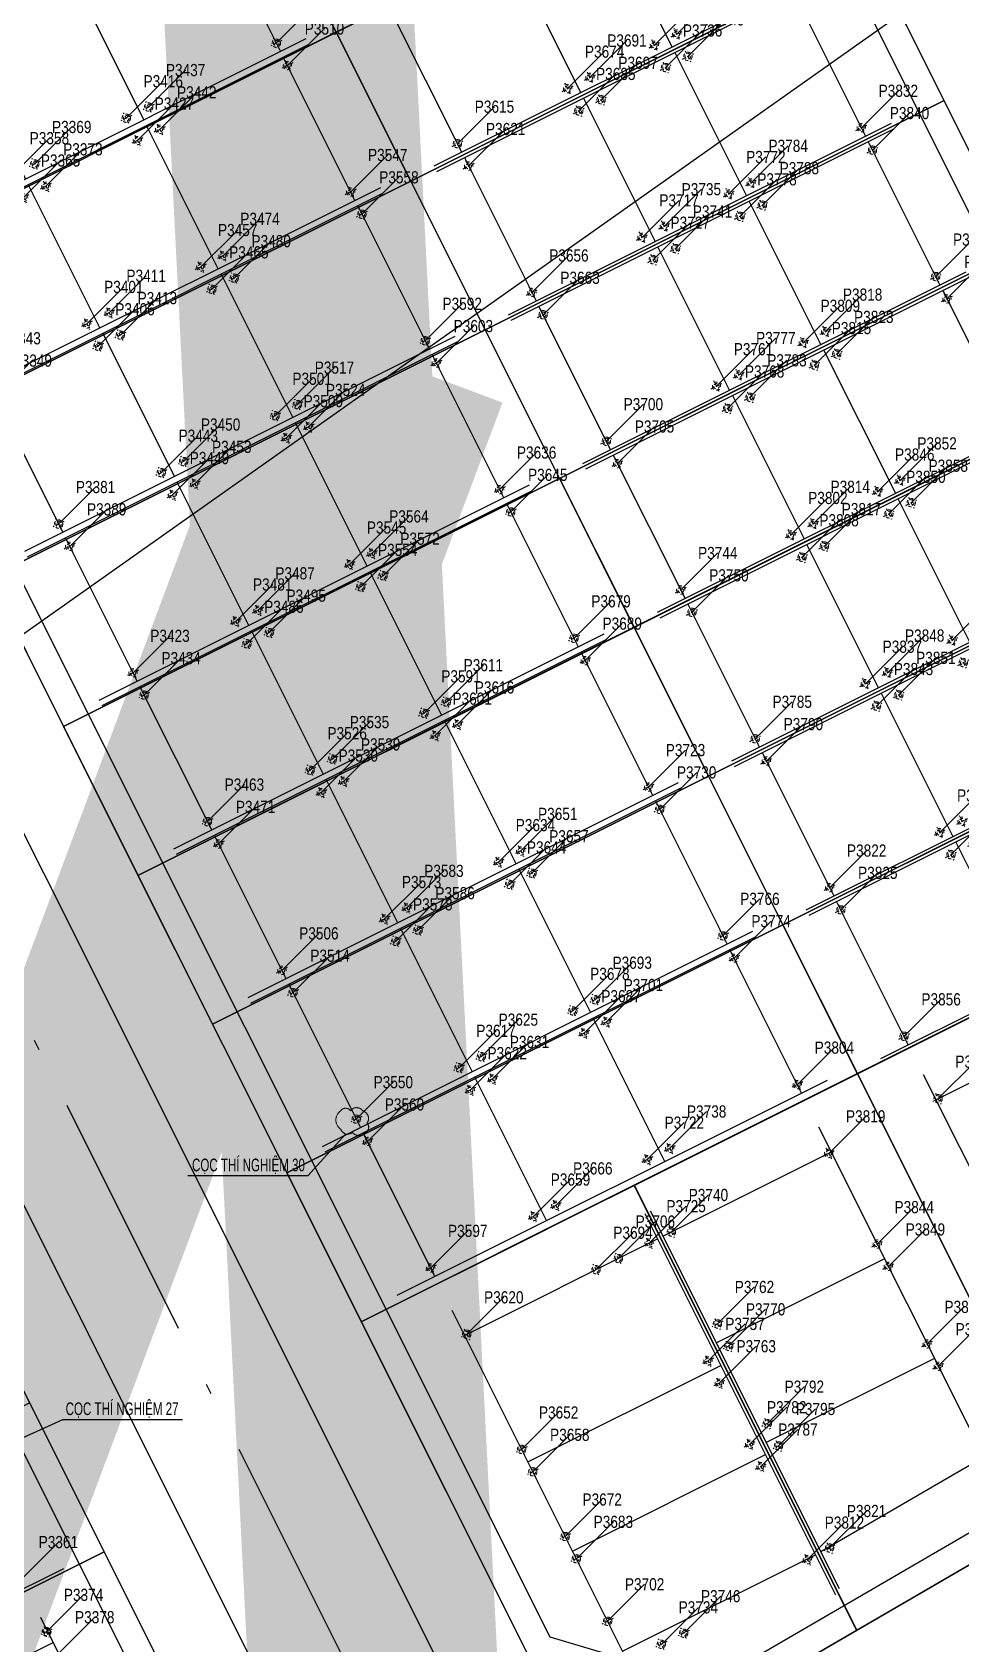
# Model space of a CAD drawing. Header units: millimetres. Extents: x 0 to 571985, y 0 to 2066666.
# Drawn here: x 568703.6 to 568737.1, y 2065154.6 to 2065212.7 of the extents above; entities that cross this region are included whole.
import ezdxf
from ezdxf.enums import TextEntityAlignment as Align
from ezdxf.xclip import XClip

# ---------------------------------------------------------------- set-up
doc = ezdxf.new("R2010")
doc.units = ezdxf.units.MM
for name, pattern in [('ACAD_ISO10W100', [18.5, 12, -3, 0.5, -3]), ('CENTER', [3, 1.5, -0.5, 0.5, -0.5]), ('CENTER2', [1.125, 0.75, -0.125, 0.125, -0.125]), ('HIDDEN', [0.75, 0.5, -0.25]), ('Xref Grid (A1)$0$CENTER2', [1.125, 0.75, -0.125, 0.125, -0.125])]:
    doc.linetypes.add(name, pattern=pattern)
for name, color, linetype in [('01.AXIS', 160, 'CENTER2'), ('13.BEAM', 8, 'Continuous'), ('BoThamCo', 94, 'Continuous'), ('CDC.01.AXIS', 160, 'CENTER2'), ('ChiaLo', 128, 'CENTER'), ('datOBt', 42, 'Continuous'), ('datOlienke', 42, 'Continuous'), ('datTruog', 134, 'Continuous'), ('KCS_DIM', 1, 'Continuous'), ('LogDg', 7, 'Continuous'), ('LoLK', 6, 'Continuous'), ('RANHGIOI', 2, 'HIDDEN'), ('TimDg', 222, 'Continuous'), ('ViaHeS', 32, 'Continuous'), ('Xref Grid (A1)$0$01.AXIS', 160, 'Xref Grid (A1)$0$CENTER2')]:
    doc.layers.add(name, color=color, linetype=linetype)
for name, color, linetype, lineweight in [('A-NET THAY', 125, 'Continuous', 18), ('A-TEXT', 7, 'Continuous', 18), ('A-TUONG', 255, 'Continuous', 35), ('boDnv', 54, 'Continuous', 25), ('E- RANH GIOI', 1, 'CENTER', 13), ('kata_text', 254, 'Continuous', 30)]:
    doc.layers.add(name, color=color, linetype=linetype, lineweight=lineweight)
doc.layers.add('KCS_Plotter', color=11, linetype='Continuous', plot=False)
doc.styles.add('AA - Arial - Regular', font='arial.ttf', dxfattribs={"height": 250})
doc.styles.add('Arial', font='arial.ttf')
doc.styles.add('kata_dim', font='vnrms.shx', dxfattribs={"width": 0.66, "oblique": 7})
doc.styles.add('kata_text', font='arial.ttf', dxfattribs={"width": 0.8})
doc.styles.add('rms', font='romans.shx', dxfattribs={"width": 0.7, "bigfont": 'vns.shx'})
doc.linetypes.add('ADL', pattern='A,0.125,-0.15,["++",rms,S=0.5,R=0,X=0,Y=-0.2245],-1.35,1.125', length=2.75)
doc.dimstyles.new('DIM_1-75_CNC', dxfattribs={"dimscale": 0.75, "dimtxt": 220, "dimasz": 80, "dimexe": 60, "dimexo": 0, "dimgap": 50, "dimtad": 1, "dimdec": 0, "dimzin": 0, "dimdsep": 46, "dimtxsty": 'Arial', "dimblk1": 'ARCHTICK', "dimblk2": 'ARCHTICK', "dimsah": 1, "dimcen": 150, "dimdle": 60, "dimclrd": 256, "dimclre": 256, "dimclrt": 9, "dimadec": 0, "dimazin": 0, "dimtfac": 1, "dimtdec": 0, "dimtix": 1, "dimtmove": 2, "dimatfit": 3, "dimldrblk": 'ARCHTICK', "dimfxl": 1, "dimtvp": 0.833333, "dimtolj": 1, "dimtzin": 0, "dimlwd": -1, "dimarcsym": 0})
doc.dimstyles.new('kata_dim_iso', dxfattribs={"dimtxt": 2.5, "dimasz": 1.5, "dimexe": 1.5, "dimexo": 2.5, "dimtad": 1, "dimdec": 0, "dimzin": 0, "dimdsep": 46, "dimtxsty": 'kata_dim', "dimblk": 'kata_block_ArchTick', "dimcen": 0.09, "dimdle": 1.2, "dimclrd": 8, "dimclre": 8, "dimclrt": 3, "dimadec": 0, "dimazin": 0, "dimtfac": 1, "dimtdec": 0, "dimtix": 1, "dimtofl": 0, "dimtmove": 0, "dimatfit": 3, "dimfxl": 3.75, "dimfxlon": 1, "dimtolj": 1, "dimtzin": 0, "dimarcsym": 0})

# ---------------------------------------------------------------- blocks, each defined once
blk = doc.blocks.new('NEN')
at = {"layer": 'boDnv', "color": 10, "linetype": 'ADL', "ltscale": 0.25}
for points in [[(348.484, 150.338), (305.78, 227.798), (296.989, 230.432), (285.105, 224.175), (143.113, 162.282), (141.059, 156.62), (188.792, 61.183), (194.578, 59.399), (346.759, 144.316)], [(359.506, 130.346), (389.04, 76.775), (387.315, 70.754), (232.191, -15.805), (226.405, -14.021), (199.009, 40.755), (200.902, 46.897), (353.525, 132.059)], [(183.1, -44.001), (207.084, -30.046), (208.943, -23.819), (166.891, 60.261), (160.821, 62.463), (135.405, 51.385), (133.351, 45.723), (177.371, -42.291)], [(236.622, -34.449), (249.689, -60.576), (255.475, -62.36), (412.421, 25.215), (414.146, 31.236), (400.061, 56.783), (394.08, 58.497), (238.515, -28.308)], [(138.064, -70.202), (163.347, -55.493), (165.206, -49.265), (120.533, 40.055), (114.463, 42.257), (87.67, 30.578), (85.617, 24.916), (132.335, -68.493)]]:
    blk.add_lwpolyline(points, close=True, dxfattribs=at)
at = {"layer": 'BoThamCo'}
blk.add_lwpolyline([(349.559, 150.459), (306.458, 228.639), (296.885, 231.508), (284.672, 225.077), (142.319, 163.027), (139.972, 156.557), (188.089, 60.353), (194.691, 58.318), (347.607, 143.644)], close=True, dxfattribs=at)
blk.add_lwpolyline([(460.283, -73.758, 1), (458.578, -70.701), (309.358, -153.965, 0.773158), (310.211, -157.243, 0.127931), (311.064, -157.021)], format="xyb", close=True, dxfattribs=at)
at = {"layer": 'ChiaLo', "ltscale": 5}
for points in [[(196.229, -37.519), (148.388, 58.135)], [(407.979, 44.494), (242.267, -47.972)], [(149.1, 12), (183.533, 29.222)], [(151.784, 6.634), (186.217, 23.856)], [(154.468, 1.268), (188.901, 18.489)], [(157.151, -4.099), (191.585, 13.123)], [(159.835, -9.465), (194.269, 7.757)], [(162.519, -14.831), (196.953, 2.391)], [(165.203, -20.197), (199.637, -2.976)], [(167.887, -25.564), (202.321, -8.342)], [(170.571, -30.93), (205.004, -13.708)], [(188.434, -42.054), (180.409, -26.009)], [(125.527, -57.117), (161.302, -39.225)]]:
    blk.add_lwpolyline(points, dxfattribs=at)
at = {"layer": 'datOBt'}
for points in [[(235.548, -34.538), (248.986, -61.406), (255.589, -63.441), (413.268, 24.543), (415.221, 31.358), (400.736, 57.63), (393.956, 59.573), (237.678, -27.63)], [(231.237, -77.312), (233.322, -70.326), (219.866, -43.423), (213.308, -41.466), (98.535, -108.24), (96.449, -115.227), (109.905, -142.129), (116.463, -144.087)]]:
    blk.add_lwpolyline(points, close=True, dxfattribs=at)
at = {"layer": 'datOlienke'}
for points in [[(183.229, -45.083), (207.929, -30.712), (210.015, -23.726), (167.607, 61.065), (160.787, 63.539), (134.612, 52.13), (132.265, 45.66), (176.67, -43.125)], [(138.192, -71.285), (164.192, -56.158), (166.277, -49.172), (121.249, 40.859), (114.429, 43.333), (86.877, 31.323), (84.53, 24.853), (131.634, -69.327)]]:
    blk.add_lwpolyline(points, close=True, dxfattribs=at)
at = {"layer": 'datTruog', "linetype": 'ByBlock'}
blk.add_lwpolyline([(360.181, 131.193), (390.115, 76.896), (388.163, 70.081), (232.305, -16.886), (225.702, -14.851), (197.935, 40.666), (200.065, 47.574), (353.401, 133.135)], close=True, dxfattribs=at)
at = {"layer": 'LogDg'}
for points in [[(34.296, -348.766, -0.124666), (14.114, -339.771, 0.262937), (-5.331, -336.771, -0.009345), (-40.959, -349.473), (-145.868, -384.68, 0.405257), (-155.456, -403.235), (-146.557, -432.72), (-158.046, -436.187), (-166.572, -407.936, 0.423227), (-185.704, -398.049), (-272.077, -427.035, 0.40652), (-277.181, -436.964), (-262.947, -483.397), (-271.552, -486.035), (-285.593, -440.232, 0.421949), (-295.787, -434.992), (-422.26, -477.436, 0.346831), (-427.684, -485.726), (-426.662, -497.249, 0.109851), (-417.21, -527.045), (-422.398, -530.058, -0.109851), (-432.639, -497.779), (-433.194, -491.512, 0.484967), (-443.708, -484.634), (-484.199, -498.222, 0.36701), (-492.228, -511.51), (-484.402, -560.012), (-490.326, -560.967), (-497.433, -516.92, 0.457512), (-512.889, -507.388), (-525.337, -511.314, 0.375227), (-533.554, -524.795, 0.049445), (-523.248, -562.118), (-518.404, -576.577), (-525.515, -578.96), (-530.307, -564.659, -0.044276), (-540.221, -530.036, 0.448349), (-555.614, -520.863), (-568.853, -525.038), (-576.072, -502.149), (-552.391, -494.681, 0.333336), (-544.003, -482.976), (-545.865, -397.305, 0.120559), (-569.998, -307.198), (-621.979, -219.712, 0.334943), (-635.359, -214.239), (-686.931, -227.855), (-689.803, -216.977), (-647.957, -205.93, 0.498191), (-640.704, -188.198), (-654.378, -165.183, -0.144979), (-668.853, -108.061), (-659.845, 118.23, 0.428088), (-671.924, 130.707), (-689.222, 130.58), (-689.305, 141.83), (-670.344, 141.969, 0.400474), (-658.442, 153.492), (-657.828, 168.904), (-656.06, 189.374), (-648.588, 188.728), (-650.341, 168.432), (-650.889, 154.678, 0.425345), (-638.921, 142.201), (-621.613, 142.328, 0.402651), (-609.707, 153.94), (-609.387, 163.859, -0.019867), (-608.227, 179.942), (-606.8, 192.652), (-600.838, 191.983), (-602.264, 179.273, 0.019867), (-603.39, 163.665), (-603.676, 154.802, 0.425871), (-591.594, 142.415), (-548.362, 142.733), (-548.28, 131.483), (-592.887, 131.155, 0.401789), (-604.791, 119.578), (-607.754, 35.571, -0.005984), (-607.983, 30.718, 0.462462), (-599.177, 22.287), (-555.377, 26.801), (-554.762, 20.832), (-603.242, 15.836, 0.355613), (-610.381, 8.689), (-613.794, -24.838, 0.475348), (-605.015, -33.606), (-508.268, -23.636, 0.016072), (-476.806, -19.368, 0.37392), (-470.138, -11.259), (-470.705, 9.348), (-464.707, 9.513), (-464.235, -7.648, 0.461916), (-454.747, -15.288), (-421.581, -8.993, 0.020567), (-382.015, 0.216), (-299.764, 22.963, 0.415004), (-292.798, 35.293), (-296.969, 50.218), (-285.412, 53.448), (-281.218, 38.439, 0.413423), (-268.921, 31.492), (-169.968, 58.858, 0.427702), (-164.496, 69.052), (-169.623, 84.754), (-163.92, 86.616), (-158.479, 69.956, 0.400853), (-148.742, 64.729), (-123.897, 71.6, 0.437327), (-113.795, 91.173), (-114.462, 93.013), (-128.551, 136.154), (-105.736, 143.605), (-91.769, 100.833), (-90.91, 98.466, 0.429754), (-70.957, 89.772, 0.001079), (-63.934, 92.766, 0.001474), (-62.342, 93.454), (-47.534, 99.909, 0.386536), (-43.126, 109.726), (-48.301, 125.574), (-42.598, 127.436), (-38.076, 113.59, 0.442444), (-27.275, 108.739), (111.617, 169.28, 0.414214), (115.754, 179.811), (109.361, 194.478), (114.861, 196.875), (121.255, 182.208, 0.414214), (131.785, 178.071), (252.97, 230.894), (276.872, 241.312), (291.579, 249.057, 0.419837), (295.267, 261.365), (290.95, 269.196), (301.459, 274.99), (306.058, 266.648, 0.408717), (318.136, 263.031), (326.546, 267.464), (332.148, 256.836), (324.233, 252.656, 0.419466), (320.555, 240.352), (397.092, 101.523, 0.433643), (408.413, 98.649), (440.787, 119.386), (444.023, 114.334), (410.428, 92.813, 0.395048), (407.737, 82.215), (451.056, 3.639, -0.005576), (472.219, -35.781, 0.422017), (490.066, -41.118), (502.995, -33.918), (514.672, -54.886), (500.295, -62.892, 0.404193), (495.052, -80.181), (502.502, -94.711), (491.824, -100.186), (485.095, -87.061, 0.424556), (467.192, -81.64), (316.164, -165.913), (307.211, -171.115, 0.396001), (304.075, -181.611), (326.147, -225.742), (318.098, -229.768), (296.726, -187.038, 0.432664), (285.552, -183.699), (178.072, -246.148, 0.389772), (174.86, -256.488), (194.1, -297.126), (188.677, -299.693), (170.231, -260.733, 0.439085), (158.982, -257.239), (145.496, -265.075, -0.013452), (97.701, -291.151, 0.262926), (86.853, -307.563, -0.162068), (76.015, -333.842, 0.270323), (72.318, -353.653), (79.981, -375.074), (57.383, -383.157), (49.72, -361.737, 0.270325), (34.296, -348.766)], [(462.182, -42.484, 0.004173), (446.541, -13.107, 0.41755), (435.613, -9.94), (272.325, -101.054, 0.401037), (269.068, -111.618), (286.084, -145.639, 0.427514), (297.137, -149.047), (456.991, -59.849, 0.406017), (462.182, -42.484)], [(191.761, -50.531), (96.917, -106.112, 0.395833), (93.785, -116.606), (107.231, -143.491, 0.432836), (118.409, -146.827), (234.309, -78.995, 0.395833), (237.441, -68.502), (223.995, -41.617, 0.432836), (212.817, -38.281), (191.761, -50.531)]]:
    blk.add_lwpolyline(points, format="xyb", dxfattribs=at)
for points in [[(309.754, 235.089, 0.408612), (297.679, 238.707), (282.072, 230.488), (138.648, 167.972, 0.429738), (134.69, 157.06), (183.991, 58.487, 0.427514), (195.044, 55.079), (351.711, 142.498, 0.412716), (354.819, 153.347)], [(392.266, 68.936, 0.412716), (395.374, 79.784), (365.44, 134.08, 0.415712), (354.536, 137.204), (197.099, 49.355, 0.401037), (193.842, 38.79), (221.604, -16.718, 0.427514), (232.657, -20.125)], [(-1.168, 12.049), (-9.545, 35.211, -0.395588), (-5.218, 45.265), (140.335, 108.71, -0.398858), (150.687, 104.955), (161.697, 82.941, -0.429738), (157.739, 72.029), (9.552, 7.436, -0.433088)], [(133.661, 54.988), (161.2, 66.992, -0.398858), (171.552, 63.237), (214.134, -21.902, -0.395833), (211.002, -32.395), (185.019, -47.512, -0.432836), (173.841, -44.175), (129.703, 44.076, -0.429738)], [(231.455, -36.414), (244.888, -63.273, 0.427514), (255.942, -66.68), (417.372, 23.397, 0.412716), (420.48, 34.246), (405.996, 60.518, 0.415712), (395.092, 63.642), (234.712, -25.849, 0.401037)], [(81.968, 23.269), (128.805, -70.377, 0.432836), (139.983, -73.714), (165.966, -58.597, 0.395833), (169.098, -48.104), (123.817, 42.43, 0.398858), (113.466, 46.185), (85.926, 34.181, 0.429738)], [(460.405, -73.976, 1), (458.456, -70.483), (309.236, -153.747, 0.773158), (310.211, -157.493, 0.127931), (311.185, -157.24)]]:
    blk.add_lwpolyline(points, format="xyb", close=True, dxfattribs=at)
at = {"layer": 'LoLK'}
for points in [[(186.217, 23.856), (183.533, 29.222), (166.987, 20.946), (169.671, 15.58)], [(164.303, 26.313), (146.416, 17.366), (149.1, 12), (166.987, 20.946)], [(188.901, 18.489), (186.217, 23.856), (169.671, 15.58), (172.355, 10.214)], [(169.671, 15.58), (166.987, 20.946), (149.1, 12), (151.784, 6.634)], [(191.585, 13.123), (188.901, 18.489), (172.355, 10.214), (175.039, 4.848)], [(169.671, 15.58), (151.784, 6.634), (154.468, 1.268), (172.355, 10.214)], [(194.269, 7.757), (191.585, 13.123), (175.039, 4.848), (177.723, -0.519)], [(172.355, 10.214), (154.468, 1.268), (157.151, -4.099), (175.039, 4.848)], [(196.953, 2.391), (194.269, 7.757), (177.723, -0.519), (180.407, -5.885)], [(175.039, 4.848), (157.151, -4.099), (159.835, -9.465), (177.723, -0.519)], [(199.637, -2.976), (196.953, 2.391), (180.407, -5.885), (183.091, -11.251)], [(180.407, -5.885), (177.723, -0.519), (159.835, -9.465), (162.519, -14.831)], [(202.321, -8.342), (199.637, -2.976), (183.091, -11.251), (185.775, -16.617)], [(180.407, -5.885), (162.519, -14.831), (165.203, -20.197), (183.091, -11.251)], [(205.004, -13.708), (202.321, -8.342), (185.775, -16.617), (188.459, -21.984)], [(183.091, -11.251), (165.203, -20.197), (167.887, -25.564), (185.775, -16.617)], [(185.775, -16.617), (167.887, -25.564), (170.571, -30.93), (188.459, -21.984)], [(196.508, -17.958), (188.459, -21.984), (196.229, -37.519), (204.023, -32.984)], [(188.459, -21.984), (180.409, -26.009), (188.434, -42.054), (196.229, -37.519)], [(180.409, -26.009), (170.571, -30.93), (176.67, -43.125), (183.229, -45.083), (188.434, -42.054)], [(151.464, -44.145), (161.302, -39.225), (158.619, -33.858), (140.731, -42.805), (143.415, -48.171)], [(161.302, -39.225), (151.464, -44.145), (158.987, -59.186), (164.192, -56.158), (166.277, -49.172)]]:
    blk.add_lwpolyline(points, close=True, dxfattribs=at)
at = {"layer": 'RANHGIOI', "color": 1, "ltscale": 9, "const_width": 1}
blk.add_lwpolyline([(460, -51.299, 0.006594), (435.293, -5.051), (303.078, 234.769), (284.672, 225.077), (-55.993, 76.586), (-56.839, 76.223, -0.005137), (-90.743, 62.093), (-377.217, -17.133, -0.020567), (-418.225, -26.678), (-463.443, -35.259, -0.021218), (-506.422, -41.541), (-623.638, -53.62), (-626.464, -70.884, 0.128574), (-620.42, -135.36), (-615.505, -148.86, 0.039408), (-607.143, -167.188), (-594.172, -190.555), (-547.57, -259.493, -0.11987), (-522.704, -326.397), (-507.917, -451.947), (-504.475, -473.277), (-499.271, -471.636), (-50.48, -321.024, 0.050684), (130.425, -239.135), (301.319, -139.843)], format="xyb", close=True, dxfattribs=at)
at = {"layer": 'TimDg', "linetype": 'ACAD_ISO10W100', "ltscale": 0.75}
for points in [[(-618.456, -41.023), (-507.652, -29.604, 0.021218), (-465.681, -23.47), (-420.462, -14.888, 0.020567), (-380.415, -5.567), (-94.607, 73.475, 0.005041), (-61.569, 87.252, 0.001474), (-59.945, 87.954), (279.472, 235.9), (307.904, 250.872)], [(-358.633, -282.039), (-15.318, -166.825, 0.050829), (-9.777, -164.314), (222.735, -29.039)]]:
    blk.add_lwpolyline(points, format="xyb", dxfattribs=at)
for points in [[(335.549, -254.599), (124.099, 168.176)], [(185.145, 46.12), (365.349, 146.673)], [(170.944, 74.512), (-58.789, -25.625)], [(222.758, -29.084), (405.905, 73.111)], [(176.4, -55.997), (121.833, 53.105)]]:
    blk.add_lwpolyline(points, dxfattribs=at)
at = {"layer": 'ViaHeS', "elevation": 0}
blk.add_lwpolyline([(-483.362, -504.27), (-441.21, -490.124), (-436.029, -493.514), (-435.627, -498.044, 0.109851), (-424.993, -531.564), (-414.615, -525.539, -0.109851), (-423.674, -496.984), (-424.342, -489.445), (-420.001, -483.006), (-295.249, -441.14), (-289.043, -444.33), (-275.854, -487.354), (-258.645, -482.078), (-271.972, -438.601), (-268.698, -432.23), (-181.634, -403.012), (-172.975, -407.486), (-163.79, -437.92), (-140.813, -430.986), (-150.211, -399.847), (-145.597, -390.918), (-39.026, -355.153, 0.008545), (-6.235, -343.522, -0.249193), (12.375, -345.964, 0.09975), (30.772, -354.181, -0.256949), (45.215, -366.957), (51.733, -385.178), (85.63, -373.053), (79.112, -354.831, -0.256949), (82.174, -335.793, 0.136918), (92.607, -310.438, -0.249193), (103.308, -295.017, 0.012659), (148.511, -270.262), (162.157, -262.333), (168.62, -264.341), (185.966, -300.977), (196.811, -295.842), (179.033, -258.291), (181.216, -251.26), (287.384, -189.574), (293.944, -191.534), (314.073, -231.781), (330.172, -223.729), (309.538, -182.474), (311.625, -175.49), (319.134, -171.127), (408.277, -121.386), (412.274, -122.589), (434.351, -165.321), (442.347, -161.19), (420.137, -118.201), (421.38, -114.074), (470.335, -86.758), (479.641, -89.576), (486.485, -102.924), (507.841, -91.973), (500.499, -77.654), (503.421, -68.019), (517.591, -60.128), (500.076, -28.676), (486.971, -35.974), (477.625, -33.17, 0.0056), (456.311, 6.536), (412.324, 86.322), (414.12, 93.398), (444.832, 113.071), (439.977, 120.649), (409.766, 101.296), (403.142, 102.978), (327.714, 239.794), (330.524, 249.193), (334.945, 251.528), (323.749, 272.772), (318.926, 270.23), (309.354, 273.096), (306.713, 277.887), (285.696, 266.299), (288.11, 261.921), (285.295, 252.529), (274.271, 246.724), (129.387, 183.571), (122.806, 186.157), (117.612, 198.074), (106.611, 193.279), (111.806, 181.362), (109.22, 174.781), (26.33, 138.65), (-29.869, 114.154), (-36.004, 116.909), (-39.746, 128.368), (-51.153, 124.642), (-47.055, 112.092), (-50.086, 105.341), (-75.921, 94.08), (-84.511, 97.937), (-100.033, 145.467), (-134.254, 134.292), (-118.657, 86.529), (-123.231, 78.009), (-150.258, 70.535), (-156.629, 73.955), (-161.068, 87.547), (-172.475, 83.822), (-168.207, 70.753), (-171.474, 64.667), (-269.546, 37.545), (-275.711, 41.028), (-279.634, 55.063), (-302.748, 48.603), (-298.843, 34.63), (-302.316, 28.482), (-383.614, 5.999, -0.020567), (-422.7, -3.099), (-456.246, -9.465), (-461.296, -5.399), (-461.708, 9.595), (-473.703, 9.265), (-473.239, -7.637), (-478.028, -13.489, -0.015955), (-508.883, -17.667), (-606.147, -27.691), (-610.614, -23.229), (-607.49, 7.461), (-602.01, 12.947), (-554.455, 17.848), (-555.685, 29.785), (-600.448, 25.172), (-605.043, 29.645, 0.007073), (-604.756, 35.466), (-601.912, 116.095), (-594.665, 123.142), (-548.221, 123.483), (-548.421, 150.733), (-593.42, 150.402), (-600.493, 157.35, -0.027886), (-599.283, 178.939), (-597.857, 191.648), (-609.782, 192.987), (-611.208, 180.277, 0.019867), (-612.385, 163.955), (-612.597, 157.389), (-619.823, 150.342), (-639.316, 150.198), (-646.998, 158.133), (-646.598, 168.196), (-644.852, 188.405), (-659.796, 189.697), (-661.572, 169.14), (-662.014, 158.023), (-670.332, 149.97), (-689.364, 149.83), (-689.163, 122.58), (-671.417, 122.71), (-663.736, 114.776), (-672.6, -107.912, 0.144979), (-657.602, -167.099), (-644.687, -188.836), (-648.335, -197.756), (-691.845, -209.242), (-684.889, -235.59), (-633.86, -222.118), (-622.039, -226.953), (-573.255, -309.058, -0.120474), (-549.614, -397.387), (-547.842, -478.902), (-555.298, -489.306), (-577.876, -496.427), (-567.048, -530.76), (-552.743, -526.248), (-543.713, -531.719, 0.042979), (-533.836, -565.928), (-529.071, -580.151), (-514.848, -575.386), (-519.719, -560.846, -0.045576), (-529.315, -527.166), (-523.005, -516.87), (-508.247, -512.215), (-500.456, -517.02), (-493.287, -561.445), (-481.44, -559.534), (-488.883, -513.408), (-483.362, -504.27)], format="xyb", dxfattribs=at)
at = {"layer": 'ViaHeS'}
for points in [[(284.672, 225.077), (142.319, 163.027), (139.972, 156.557), (188.089, 60.353), (194.691, 58.318), (347.607, 143.644), (349.559, 150.459), (306.458, 228.639), (296.885, 231.508)], [(360.181, 131.193), (390.115, 76.896), (388.163, 70.081), (232.305, -16.886), (225.702, -14.851), (197.935, 40.666), (200.065, 47.574), (353.401, 133.135)], [(183.229, -45.083), (207.929, -30.712), (210.015, -23.726), (167.607, 61.065), (160.787, 63.539), (134.612, 52.13), (132.265, 45.66), (176.67, -43.125)], [(235.548, -34.538), (248.986, -61.406), (255.589, -63.441), (413.268, 24.543), (415.221, 31.358), (400.736, 57.63), (393.956, 59.573), (237.678, -27.63)], [(138.192, -71.285), (164.192, -56.158), (166.277, -49.172), (121.249, 40.859), (114.429, 43.333), (86.877, 31.323), (84.53, 24.853), (131.634, -69.327)], [(231.237, -77.312), (233.322, -70.326), (219.866, -43.423), (213.308, -41.466), (98.535, -108.24), (96.449, -115.227), (109.905, -142.129), (116.463, -144.087)]]:
    blk.add_lwpolyline(points, close=True, dxfattribs=at)
blk = doc.blocks.new('A$C758D662A')
at = {"linetype": 'HIDDEN', "ltscale": 500}
for radius in [300, 200]:
    blk.add_circle((0, 0), radius, dxfattribs=at)
at = {"layer": 'CDC.01.AXIS', "ltscale": 200}
for p, q in [((437, 0), (-437, 0)), ((0, 437), (0, -437))]:
    blk.add_line(p, q, dxfattribs=at)
blk = doc.blocks.new('T2 CUM A7')
at = {"layer": '01.AXIS', "ltscale": 500}
for p, q in [((33.89, 0.914, 0), (33.89, -13.543, 0)), ((26.11, -0.11, 0), (33.89, -0.11, 0))]:
    blk.add_line(p, q, dxfattribs=at)
at = {"xscale": 0.0005, "yscale": 0.0005, "zscale": 0.0005}
blk.add_blockref('A$C758D662A', (33.85, 0.34), dxfattribs=at)
blk = doc.blocks.new('a1 sao - 2')
at = {"layer": 'Xref Grid (A1)$0$01.AXIS', "ltscale": 500}
blk.add_line((5.89, -1.086), (5.89, -18.434), dxfattribs=at)
blk = doc.blocks.new('NEN NO1')
at = {"layer": 'datOlienke'}
blk.add_lwpolyline([(4.684, 4.99), (2.881, 33.51), (-2.435, 38.5), (-97.24, 38.5), (-102.503, 33.507), (-104.007, 4.993), (-99.271, 0), (0, 0)], close=True, dxfattribs=at)
at = {"layer": 'LoLK'}
for points in [[(-49.635, 38.5), (-55.635, 38.5), (-55.635, 20), (-49.635, 20)], [(-43.635, 38.5), (-49.635, 38.5), (-49.635, 20), (-43.635, 20)], [(-37.635, 38.5), (-43.635, 38.5), (-43.635, 20), (-37.635, 20)], [(-31.635, 38.5), (-37.635, 38.5), (-37.635, 20), (-31.635, 20)], [(-25.635, 38.5), (-31.635, 38.5), (-31.635, 20), (-25.635, 20)], [(-19.635, 38.5), (-25.635, 38.5), (-25.635, 20), (-19.635, 20)], [(-13.635, 38.5), (-19.635, 38.5), (-19.635, 20), (-13.635, 20)], [(-13.635, 29), (-13.635, 20), (3.735, 20), (3.166, 29)], [(-67.635, 20), (-67.635, 0), (-61.635, 0), (-61.635, 20)], [(-55.635, 20), (-61.635, 20), (-61.635, 0), (-55.635, 0)], [(-55.635, 20), (-55.635, 0), (-49.635, 0), (-49.635, 20)], [(-49.635, 20), (-49.635, 0), (-43.635, 0), (-43.635, 20)], [(-43.635, 20), (-43.635, 0), (-37.635, 0), (-37.635, 20)], [(-31.635, 20), (-37.635, 20), (-37.635, 0), (-31.635, 0)], [(-31.635, 20), (-31.635, 0), (-25.635, 0), (-25.635, 20)], [(-25.635, 20), (-25.635, 0), (-19.635, 0), (-19.635, 20)], [(-19.635, 20), (-19.635, 0), (-13.635, 0), (-13.635, 20)], [(-13.635, 20), (-13.635, 11), (4.304, 11), (3.735, 20)], [(-13.635, 11), (-13.635, 0), (0, 0), (4.684, 4.99), (4.304, 11)]]:
    blk.add_lwpolyline(points, close=True, dxfattribs=at)
blk = doc.blocks.new('A12.2')
at = {"layer": '01.AXIS', "ltscale": 500}
for p, q in [((0.11, -0.998), (0.11, -16.443)), ((5.89, -0.998), (5.89, -16.443)), ((0.11, -2.11), (5.89, -2.11)), ((0.11, -6.91), (5.89, -6.91)), ((0.11, -10.59), (5.89, -10.59)), ((0.11, -15.39), (5.89, -15.39))]:
    blk.add_line(p, q, dxfattribs=at)
at = {"yscale": 0.0005, "zscale": 0.0005}
for p, xscale in [((0.45, -2.11), 0.0005), ((5.55, -2.11), 0.0005), ((0.45, -6.55), -0.0005), ((5.55, -6.55), 0.0005), ((0.45, -7.45), -0.0005), ((5.55, -7.45), 0.0005), ((0.45, -10.05), -0.0005), ((5.55, -10.05), 0.0005), ((0.45, -10.95), -0.0005), ((5.55, -10.95), 0.0005), ((5.55, -15.39), 0.0005)]:
    blk.add_blockref('A$C758D662A', p, dxfattribs=dict(at, xscale=xscale))
blk = doc.blocks.new('A18 - 2')
at = {"layer": '01.AXIS', "ltscale": 500}
for p, q in [((0.11, -0.998), (0.11, -16.443)), ((5.89, -0.998), (5.89, -16.443)), ((0.11, -2.11), (5.89, -2.11)), ((0.11, -6.91), (5.89, -6.91)), ((0.11, -10.59), (5.89, -10.59)), ((0.11, -15.39), (5.89, -15.39))]:
    blk.add_line(p, q, dxfattribs=at)
at = {"yscale": 0.0005, "zscale": 0.0005}
for p, xscale in [((0.45, -2.11), 0.0005), ((5.55, -2.11), 0.0005), ((0.45, -6.55), -0.0005), ((5.55, -6.55), 0.0005), ((0.45, -7.45), -0.0005), ((5.55, -7.45), 0.0005), ((0.45, -10.05), -0.0005), ((5.55, -10.05), 0.0005), ((0.45, -10.95), -0.0005), ((5.55, -10.95), 0.0005), ((0.45, -15.39), 0.0005), ((5.55, -15.39), 0.0005)]:
    blk.add_blockref('A$C758D662A', p, dxfattribs=dict(at, xscale=xscale))
blk = doc.blocks.new('pile Plan')
at = {"xscale": 0.5, "yscale": 0.5, "zscale": 0.5}
for p in [(340, 14779), (5440.000004, 14779), (340, 9630), (5440.000004, 9630), (340, 8730), (5440.000004, 8730), (340, 5040), (5440.000004, 5040), (340, 4140), (5440.000004, 4140), (340, -1), (5440.000004, -1)]:
    blk.add_blockref('A$C758D662A', p, dxfattribs=at)
blk = doc.blocks.new('A1 - 2')
at = {"layer": 'Xref Grid (A1)$0$01.AXIS', "ltscale": 500}
for p, q in [((0.11, -1.086), (0.11, -18.434)), ((5.89, -1.086), (5.89, -18.434)), ((0.11, -2.11), (5.89, -2.11)), ((0.11, -7.62), (5.89, -7.62)), ((0.11, -12.39), (5.89, -12.39)), ((0.11, -16.89), (5.89, -16.89))]:
    blk.add_line(p, q, dxfattribs=at)
at = {"xscale": 0.001, "yscale": 0.001, "zscale": 0.001}
blk.add_blockref('pile Plan', (0.11, -16.89), dxfattribs=at)
blk = doc.blocks.new('A5 - 2')
at = {"layer": 'Xref Grid (A1)$0$01.AXIS', "ltscale": 500}
for p, q in [((0.11, -1.086), (0.11, -18.434)), ((5.89, -1.086), (5.89, -18.434)), ((0.11, -2.11), (5.89, -2.11)), ((0.11, -7.62), (5.89, -7.62)), ((0.11, -12.39), (5.89, -12.39)), ((0.11, -16.89), (5.89, -16.89))]:
    blk.add_line(p, q, dxfattribs=at)
at = {"xscale": 0.001, "yscale": 0.001, "zscale": 0.001}
blk.add_blockref('pile Plan', (0.11, -16.89), dxfattribs=at)
blk = doc.blocks.new('A3.1 - 2')
at = {"layer": '01.AXIS', "ltscale": 500}
for p, q in [((0.11, -1.086), (0.11, -16.322)), ((6.89, -1.086), (6.89, -16.322)), ((6.94, -2.11), (0.11, -2.11)), ((6.89, -6.41), (0.11, -6.41)), ((6.89, -10.43), (0.11, -10.43))]:
    blk.add_line(p, q, dxfattribs=at)
blk.add_lwpolyline([(6.89, -14.41), (0.11, -14.84)], dxfattribs=at)
at = {"yscale": 0.0005, "zscale": 0.0005}
for p, xscale in [((0.45, -2.11), 0.0005), ((6.79, -2.11), -0.0005), ((0.45, -5.82), 0.0005), ((6.89, -5.82), -0.0005), ((0.45, -6.72), 0.0005), ((6.89, -6.72), -0.0005), ((0.45, -9.84), 0.0005), ((6.89, -9.845), -0.0005), ((0.45, -10.74), 0.0005), ((6.89, -10.745), -0.0005), ((0.45, -14.856), 0.0005)]:
    blk.add_blockref('A$C758D662A', p, dxfattribs=dict(at, xscale=xscale))
blk = doc.blocks.new('A3 - 2')
at = {"layer": '01.AXIS', "ltscale": 500}
for p, q in [((6.89, -1.086), (6.89, -15.297)), ((6.95, -2.11), (0.11, -2.11))]:
    blk.add_line(p, q, dxfattribs=at)
at = {"xscale": -0.0005, "yscale": 0.0005, "zscale": 0.0005}
blk.add_blockref('A$C758D662A', (6.8, -2.11), dxfattribs=at)
blk = doc.blocks.new('A7 - 2')
at = {"layer": '01.AXIS', "ltscale": 500}
for p, q in [((0.11, -1.086), (0.11, -16.466)), ((7.89, -1.086), (7.89, -16.466)), ((7.95, -2.11), (0.11, -2.11)), ((7.89, -7.21), (0.11, -7.21)), ((7.89, -10.81), (0.11, -10.81)), ((7.89, -14.85), (0.11, -14.85))]:
    blk.add_line(p, q, dxfattribs=at)
at = {"layer": '13.BEAM', "ltscale": 500}
blk.add_line((0.558, -15.011), (0.557, -15.011), dxfattribs=at)
at = {"yscale": 0.0005, "zscale": 0.0005}
for p, xscale in [((0.45, -2.11), 0.0005), ((7.8, -2.11), -0.0005), ((7.89, -6.71), -0.0005), ((7.89, -7.61), -0.0005), ((0.45, -10.22), 0.0005), ((7.89, -10.22), -0.0005), ((0.45, -11.12), 0.0005), ((7.89, -11.12), -0.0005), ((7.89, -13.64), -0.0005), ((0.45, -14.873), 0.0005)]:
    blk.add_blockref('A$C758D662A', p, dxfattribs=dict(at, xscale=xscale))
for p, xscale, rotation in [((1.69, -2.11), -0.0005, 90), ((2.59, -2.11), -0.0005, 90), ((0.45, -6.86), 0.0005, 90.00000000000001), ((0.45, -7.76), 0.0005, 90.00000000000001), ((5.63, -15.25), -0.0005, 90), ((6.53, -15.25), -0.0005, 90)]:
    blk.add_blockref('A$C758D662A', p, dxfattribs=dict(at, xscale=xscale, rotation=rotation))
blk = doc.blocks.new('kata_block_ArchTick')
at = {"color": 8}
blk.add_line((1, 0), (-1, 0), dxfattribs=at)
at = {"color": 8, "const_width": 0.15}
blk.add_lwpolyline([(-0.5, -0.5), (0.5, 0.5)], dxfattribs=at)
blk = doc.blocks.new('_ArchTick')
at = {"color": 0, "linetype": 'ByBlock', "const_width": 0.15}
blk.add_lwpolyline([(-0.5, -0.5), (0.5, 0.5)], dxfattribs=at)
blk = doc.blocks.new('*U101')
at = {"color": 0, "ltscale": 0.8, "style": 'kata_text', "width": 0.8}
blk.add_attdef('TEN', text='', height=2.2, dxfattribs=at).set_placement((6.67, 6.67), align=Align.MIDDLE_CENTER)
at = {"color": 0, "ltscale": 0.8, "style": 'kata_text', "width": 0.8, "flags": 1}
blk.add_attdef('CHU_THICH', text='', height=2.2, dxfattribs=at).set_placement((0, 0), align=Align.MIDDLE_CENTER)
at = {"layer": 'Defpoints'}
blk.add_leader([(0, 0), (6.67, 6.67)], dimstyle='kata_dim_iso', override={"dimasz": 0.6, "dimgap": 0.625, "dimtad": 0}, dxfattribs=at)
blk = doc.blocks.new('A$C1FE62408')
at = {"layer": 'kata_text', "xscale": 0.2, "yscale": 0.2, "zscale": 0.2}
for p, values in [((251.237, -50.18, 0.002), {'TEN': 'P3742'}), ((236.799, -50.51, 0.002), {'TEN': 'P3502'}), ((250.432, -50.582, 0.002), {'TEN': 'P3728'}), ((237.202, -51.315, 0.002), {'TEN': 'P3510'}), ((250.835, -51.387, 0.002), {'TEN': 'P3736'}), ((251.64, -50.985, 0.002), {'TEN': 'P3749'}), ((248.107, -51.746, 0.002), {'TEN': 'P3691'}), ((247.302, -52.148, 0.002), {'TEN': 'P3674'}), ((248.509, -52.55, 0.002), {'TEN': 'P3697'}), ((231.39, -53.216, 0.002), {'TEN': 'P3416'}), ((232.195, -52.813, 0.002), {'TEN': 'P3437'}), ((247.704, -52.953, 0.002), {'TEN': 'P3685'}), ((232.597, -53.618, 0.002), {'TEN': 'P3442'}), ((257.892, -53.56, 0.002), {'TEN': 'P3832'}), ((231.792, -54.021, 0.002), {'TEN': 'P3427'}), ((243.331, -54.134, 0.002), {'TEN': 'P3615'}), ((258.294, -54.364, 0.002), {'TEN': 'P3840'}), ((228.09, -54.866, 0.002), {'TEN': 'P3369'}), ((243.734, -54.939, 0.002), {'TEN': 'P3621'}), ((227.285, -55.269, 0.002), {'TEN': 'P3358'}), ((253.921, -55.546, 0.002), {'TEN': 'P3784'}), ((227.687, -56.074, 0.002), {'TEN': 'P3365'}), ((228.492, -55.671, 0.002), {'TEN': 'P3373'}), ((239.483, -55.876, 0.002), {'TEN': 'P3547'}), ((253.116, -55.948, 0.002), {'TEN': 'P3772'}), ((239.886, -56.681, 0.002), {'TEN': 'P3558'}), ((253.518, -56.753, 0.002), {'TEN': 'P3778'}), ((254.323, -56.351, 0.002), {'TEN': 'P3788'}), ((250.79, -57.111, 0.002), {'TEN': 'P3735'}), ((249.986, -57.514, 0.002), {'TEN': 'P3717'}), ((251.193, -57.916, 0.002), {'TEN': 'P3741'}), ((234.878, -58.179, 0.002), {'TEN': 'P3474'}), ((250.388, -58.319, 0.002), {'TEN': 'P3727'}), ((234.073, -58.582, 0.002), {'TEN': 'P3457'}), ((235.281, -58.984, 0.002), {'TEN': 'P3480'}), ((260.575, -58.926, 0.002), {'TEN': 'P3870'}), ((234.476, -59.387, 0.002), {'TEN': 'P3465'}), ((246.015, -59.5, 0.002), {'TEN': 'P3656'}), ((230.773, -60.232, 0.002), {'TEN': 'P3411'}), ((260.978, -59.731, 0.002), {'TEN': 'P3878'}), ((229.968, -60.635, 0.002), {'TEN': 'P3401'}), ((246.417, -60.305, 0.002), {'TEN': 'P3663'}), ((231.176, -61.037, 0.002), {'TEN': 'P3413'}), ((242.167, -61.242, 0.002), {'TEN': 'P3592'}), ((255.8, -61.314, 0.002), {'TEN': 'P3809'}), ((256.604, -60.912, 0.002), {'TEN': 'P3818'}), ((230.371, -61.44, 0.002), {'TEN': 'P3406'}), ((257.007, -61.717, 0.002), {'TEN': 'P3823'}), ((226.265, -62.487, 0.002), {'TEN': 'P3343'}), ((242.57, -62.047, 0.002), {'TEN': 'P3603'}), ((253.474, -62.478, 0.002), {'TEN': 'P3777'}), ((256.202, -62.119, 0.002), {'TEN': 'P3815'}), ((252.67, -62.88, 0.002), {'TEN': 'P3761'}), ((226.668, -63.292, 0.002), {'TEN': 'P3349'}), ((237.562, -63.545, 0.002), {'TEN': 'P3517'}), ((253.072, -63.685, 0.002), {'TEN': 'P3768'}), ((253.877, -63.282, 0.002), {'TEN': 'P3783'}), ((236.757, -63.948, 0.002), {'TEN': 'P3501'}), ((237.16, -64.753, 0.002), {'TEN': 'P3509'}), ((237.965, -64.35, 0.002), {'TEN': 'P3524'}), ((248.699, -64.866, 0.002), {'TEN': 'P3700'}), ((232.652, -66.001, 0.002), {'TEN': 'P3443'}), ((233.457, -65.598, 0.002), {'TEN': 'P3450'}), ((249.101, -65.671, 0.002), {'TEN': 'P3705'}), ((233.86, -66.403, 0.002), {'TEN': 'P3453'}), ((244.851, -66.608, 0.002), {'TEN': 'P3636'}), ((259.288, -66.278, 0.002), {'TEN': 'P3852'}), ((233.055, -66.806, 0.002), {'TEN': 'P3449'}), ((258.483, -66.68, 0.002), {'TEN': 'P3846'}), ((259.691, -67.083, 0.002), {'TEN': 'P3858'}), ((245.253, -67.413, 0.002), {'TEN': 'P3645'}), ((258.886, -67.485, 0.002), {'TEN': 'P3850'}), ((228.949, -67.853, 0.002), {'TEN': 'P3381'}), ((255.353, -68.246, 0.002), {'TEN': 'P3802'}), ((256.158, -67.843, 0.002), {'TEN': 'P3814'}), ((229.351, -68.658, 0.002), {'TEN': 'P3389'}), ((240.246, -68.911, 0.002), {'TEN': 'P3564'}), ((256.561, -68.648, 0.002), {'TEN': 'P3817'}), ((239.441, -69.314, 0.002), {'TEN': 'P3545'}), ((255.756, -69.051, 0.002), {'TEN': 'P3808'}), ((239.844, -70.119, 0.002), {'TEN': 'P3554'}), ((240.648, -69.716, 0.002), {'TEN': 'P3572'}), ((251.383, -70.232, 0.002), {'TEN': 'P3744'}), ((236.141, -70.964, 0.002), {'TEN': 'P3487'}), ((251.785, -71.037, 0.002), {'TEN': 'P3750'}), ((235.336, -71.367, 0.002), {'TEN': 'P3481'}), ((236.543, -71.769, 0.002), {'TEN': 'P3495'}), ((235.739, -72.172, 0.002), {'TEN': 'P3486'}), ((247.535, -71.974, 0.002), {'TEN': 'P3679'}), ((261.167, -72.046, 0.002), {'TEN': 'P3881'}), ((247.937, -72.779, 0.002), {'TEN': 'P3689'}), ((231.633, -73.219, 0.002), {'TEN': 'P3423'}), ((258.037, -73.612, 0.002), {'TEN': 'P3837'}), ((258.842, -73.209, 0.002), {'TEN': 'P3848'}), ((232.035, -74.024, 0.002), {'TEN': 'P3434'}), ((259.244, -74.014, 0.002), {'TEN': 'P3851'}), ((242.125, -74.68, 0.002), {'TEN': 'P3591'}), ((242.93, -74.277, 0.002), {'TEN': 'P3611'}), ((258.439, -74.417, 0.002), {'TEN': 'P3843'}), ((243.332, -75.082, 0.002), {'TEN': 'P3616'}), ((242.527, -75.485, 0.002), {'TEN': 'P3601'}), ((254.066, -75.598, 0.002), {'TEN': 'P3785'}), ((238.825, -76.33, 0.002), {'TEN': 'P3535'}), ((254.469, -76.403, 0.002), {'TEN': 'P3790'}), ((238.02, -76.733, 0.002), {'TEN': 'P3526'}), ((238.422, -77.538, 0.002), {'TEN': 'P3530'}), ((239.227, -77.135, 0.002), {'TEN': 'P3539'}), ((250.218, -77.34, 0.002), {'TEN': 'P3723'}), ((250.621, -78.145, 0.002), {'TEN': 'P3730'}), ((234.316, -78.585, 0.002), {'TEN': 'P3463'}), ((234.719, -79.39, 0.002), {'TEN': 'P3471'}), ((260.721, -78.978, 0.002), {'TEN': 'P3874'}), ((245.613, -79.643, 0.002), {'TEN': 'P3651'}), ((261.123, -79.783, 0.002), {'TEN': 'P3880'}), ((244.809, -80.046, 0.002), {'TEN': 'P3634'}), ((246.016, -80.448, 0.002), {'TEN': 'P3657'}), ((245.211, -80.851, 0.002), {'TEN': 'P3644'}), ((256.75, -80.964, 0.002), {'TEN': 'P3822'}), ((241.508, -81.696, 0.002), {'TEN': 'P3583'}), ((257.152, -81.768, 0.002), {'TEN': 'P3825'}), ((240.704, -82.099, 0.002), {'TEN': 'P3573'}), ((241.106, -82.904, 0.002), {'TEN': 'P3578'}), ((241.911, -82.501, 0.002), {'TEN': 'P3586'}), ((252.902, -82.706, 0.002), {'TEN': 'P3766'}), ((253.305, -83.511, 0.002), {'TEN': 'P3774'}), ((237, -83.951, 0.002), {'TEN': 'P3506'}), ((237.403, -84.756, 0.002), {'TEN': 'P3514'}), ((248.297, -85.009, 0.002), {'TEN': 'P3693'}), ((247.492, -85.412, 0.002), {'TEN': 'P3678'}), ((248.7, -85.814, 0.002), {'TEN': 'P3701'}), ((247.895, -86.217, 0.002), {'TEN': 'P3687'}), ((259.434, -86.33, 0.002), {'TEN': 'P3856'}), ((243.387, -87.465, 0.002), {'TEN': 'P3617'}), ((244.192, -87.062, 0.002), {'TEN': 'P3625'}), ((244.595, -87.867, 0.002), {'TEN': 'P3631'}), ((255.586, -88.072, 0.002), {'TEN': 'P3804'}), ((243.79, -88.27, 0.002), {'TEN': 'P3622'}), ((260.659, -88.579, 0.002), {'TEN': 'P3872'}), ((239.684, -89.317, 0.002), {'TEN': 'P3550'}), ((240.087, -90.122, 0.002), {'TEN': 'P3560'}), ((250.981, -90.375, 0.002), {'TEN': 'P3738'}), ((250.176, -90.778, 0.002), {'TEN': 'P3722'}), ((256.715, -90.552, 0.002), {'TEN': 'P3819'}), ((246.876, -92.428, 0.002), {'TEN': 'P3666'}), ((246.071, -92.831, 0.002), {'TEN': 'P3659'}), ((251.045, -93.387, 0.002), {'TEN': 'P3740'}), ((250.24, -93.79, 0.002), {'TEN': 'P3725'}), ((258.464, -93.825, 0.002), {'TEN': 'P3844'}), ((249.131, -94.345, 0.002), {'TEN': 'P3706'}), ((242.368, -94.683, 0.002), {'TEN': 'P3597'}), ((248.327, -94.747, 0.002), {'TEN': 'P3694'}), ((258.867, -94.63, 0.002), {'TEN': 'P3849'}), ((252.705, -96.705, 0.002), {'TEN': 'P3762'}), ((243.667, -97.078, 0.002), {'TEN': 'P3620'}), ((260.265, -97.424, 0.002), {'TEN': 'P3866'}), ((252.365, -98.038, 0.002), {'TEN': 'P3757'}), ((253.107, -97.51, 0.002), {'TEN': 'P3770'}), ((260.667, -98.229, 0.002), {'TEN': 'P3873'}), ((252.768, -98.843, 0.002), {'TEN': 'P3763'}), ((254.503, -100.301, 0.002), {'TEN': 'P3792'}), ((245.644, -101.232, 0.002), {'TEN': 'P3652'}), ((253.868, -101.043, 0.002), {'TEN': 'P3782'}), ((254.905, -101.105, 0.002), {'TEN': 'P3795'}), ((246.047, -102.037, 0.002), {'TEN': 'P3658'}), ((254.271, -101.848, 0.002), {'TEN': 'P3787'}), ((247.214, -104.371, 0.002), {'TEN': 'P3672'}), ((256.747, -104.786, 0.002), {'TEN': 'P3821'}), ((247.617, -105.176, 0.002), {'TEN': 'P3683'}), ((255.949, -105.204, 0.002), {'TEN': 'P3812'}), ((227.609, -105.906, 0.002), {'TEN': 'P3361'}), ((228.516, -107.811, 0.002), {'TEN': 'P3374'}), ((248.744, -107.429, 0.002), {'TEN': 'P3702'}), ((251.486, -107.859, 0.002), {'TEN': 'P3746'}), ((250.681, -108.261, 0.002), {'TEN': 'P3734'}), ((228.919, -108.616, 0.002), {'TEN': 'P3378'})]:
    blk.add_blockref('*U101', p, dxfattribs=at).add_auto_attribs(values)

msp = doc.modelspace()

# ---------------------------------------------------------------- linework, layer by layer
at = {"layer": 'KCS_Plotter'}
msp.add_line((568569.707, 2065096.557), (568807.307, 2065264.574), dxfattribs=at)

# ---------------------------------------------------------------- next in the draw order: block references
at = {"layer": 'boDnv', "extrusion": (-2.4685e-06, 4.62064e-06, 1)}
ref = msp.add_blockref('NEN', (568306.127, 2065625.301, 8.141), dxfattribs=at)
XClip(ref).set_block_clipping_path([(271.6948113668, -154.4057308182), (463.651444052, 8.0635878104)])

# ---------------------------------------------------------------- next in the draw order: block references
ref = msp.add_blockref('NEN', (568346.975, 2065358.322, 8.14), dxfattribs=at)
XClip(ref).set_block_clipping_path([(230.8471072778, -72.8969436616), (422.803739963, 89.5723749669)])

# ---------------------------------------------------------------- next in the draw order: block references
ref = msp.add_blockref('NEN', (568544.928, 2065197.155, 8.139), dxfattribs=at)
XClip(ref).set_block_clipping_path([(32.8938420893, -97.8240763277), (224.8504747745, 64.6452423008)])

# ---------------------------------------------------------------- next in the draw order: block references
at = {"layer": 'A-NET THAY', "extrusion": (-2.4685e-06, 4.62064e-06, 1)}
ref = msp.add_blockref('a1 sao - 2', (568685.656, 2065154.353, 8.139), dxfattribs=dict(at, xscale=-0.9999476230159847, yscale=0.9999476230159846, zscale=0.9999476230159847, rotation=116.5718179021276))
XClip(ref).set_block_clipping_path([(0.9747043618, 121.0633091931), (86.8450942908, -50.6267754782), (-58.4709111066, -123.3062320156), (-144.3413010358, 48.383852656)])
ref = msp.add_blockref('A12.2', (568717.281, 2065207.37, 8.139), dxfattribs=dict(at, xscale=-0.9999476230159847, yscale=0.9999476230159846, zscale=0.9999476230159847, rotation=116.5718179021276))
XClip(ref).set_block_clipping_path([(34.2471742397, 173.0660329382), (120.1175641688, 1.3759482668), (-25.1984412286, -71.3035082705), (-111.0688311579, 100.3865764011)])
ref = msp.add_blockref('A12.2', (568717.281, 2065207.37, 8.139), dxfattribs=dict(at, xscale=0.9999476230159845, yscale=0.9999476230159845, zscale=0.9999476230159845, rotation=116.5718179021275))
XClip(ref).set_block_clipping_path([(-34.24717424, 173.0660329384), (-120.117564169, 1.3759482671), (25.1984412281, -71.3035082703), (111.0688311572, 100.3865764011)])
ref = msp.add_blockref('A18 - 2', (568722.649, 2065196.638, 8.139), dxfattribs=dict(at, xscale=0.9999476230159845, yscale=0.9999476230159845, zscale=0.9999476230159845, rotation=116.5718179021275))
XClip(ref).set_block_clipping_path([(-22.2471742409, 173.0660329384), (-108.1175641699, 1.3759482671), (37.1984412272, -71.3035082703), (123.0688311562, 100.3865764011)])
ref = msp.add_blockref('A12.2', (568728.016, 2065185.906, 8.139), dxfattribs=dict(at, xscale=-0.9999476230159847, yscale=0.9999476230159846, zscale=0.9999476230159847, rotation=116.5718179021276))
XClip(ref).set_block_clipping_path([(10.2471742397, 173.0660329382), (96.1175641688, 1.3759482668), (-49.1984412286, -71.3035082705), (-135.0688311579, 100.3865764011)])
ref = msp.add_blockref('A18 - 2', (568722.649, 2065196.638, 8.139), dxfattribs=dict(at, xscale=-0.9999476230159847, yscale=0.9999476230159846, zscale=0.9999476230159847, rotation=116.5718179021276))
XClip(ref).set_block_clipping_path([(22.2471742409, 173.0660329391), (108.1175641699, 1.3759482678), (-37.1984412274, -71.3035082696), (-123.0688311567, 100.386576402)])
ref = msp.add_blockref('A12.2', (568728.016, 2065185.906, 8.139), dxfattribs=dict(at, xscale=0.9999476230159845, yscale=0.9999476230159845, zscale=0.9999476230159845, rotation=116.5718179021275))
XClip(ref).set_block_clipping_path([(-10.24717424, 173.0660329384), (-96.117564169, 1.3759482671), (49.1984412281, -71.3035082703), (135.0688311572, 100.3865764011)])
ref = msp.add_blockref('A18 - 2', (568733.384, 2065175.175, 8.139), dxfattribs=dict(at, xscale=0.9999476230159845, yscale=0.9999476230159845, zscale=0.9999476230159845, rotation=116.5718179021275))
XClip(ref).set_block_clipping_path([(1.7528257612, 173.0660329384), (-84.1175641678, 1.3759482671), (61.1984412293, -71.3035082703), (147.0688311583, 100.3865764011)])
ref = msp.add_blockref('A1 - 2', (568733.311, 2065175.32, 8.139), dxfattribs=dict(at, xscale=-0.9999476230159845, yscale=0.9999476230159846, zscale=0.9999476230159847, rotation=296.5718179021275))
XClip(ref).set_block_clipping_path([(1.5898518804, -173.0660329384), (-84.2805380488, -1.3759482671), (61.0354673485, 71.3035082703), (146.9058572776, -100.3865764013)])
ref = msp.add_blockref('A1 - 2', (568722.576, 2065196.784, 8.139), dxfattribs=dict(at, xscale=0.9999476230159845, yscale=0.9999476230159845, zscale=0.9999476230159845, rotation=296.5718179021275))
XClip(ref).set_block_clipping_path([(22.4101481196, -173.0660329382), (108.2805380488, -1.3759482668), (-37.0354673485, 71.3035082708), (-122.9058572776, -100.3865764008)])
ref = msp.add_blockref('A5 - 2', (568727.943, 2065186.052, 8.139), dxfattribs=dict(at, xscale=0.9999476230159845, yscale=0.9999476230159845, zscale=0.9999476230159845, rotation=296.5718179021275))
XClip(ref).set_block_clipping_path([(10.4101481205, -173.0660329382), (96.2805380498, -1.3759482668), (-49.0354673476, 71.3035082708), (-134.9058572766, -100.3865764008)])
ref = msp.add_blockref('A1 - 2', (568722.576, 2065196.784, 8.139), dxfattribs=dict(at, xscale=-0.9999476230159845, yscale=0.9999476230159846, zscale=0.9999476230159847, rotation=296.5718179021275))
XClip(ref).set_block_clipping_path([(-22.4101481196, -173.0660329384), (-108.2805380488, -1.3759482671), (37.0354673485, 71.3035082703), (122.9058572776, -100.3865764013)])
ref = msp.add_blockref('A5 - 2', (568727.943, 2065186.052, 8.139), dxfattribs=dict(at, xscale=-0.9999476230159845, yscale=0.9999476230159846, zscale=0.9999476230159847, rotation=296.5718179021275))
XClip(ref).set_block_clipping_path([(-10.4101481205, -173.0660329384), (-96.2805380498, -1.3759482671), (49.0354673476, 71.3035082703), (134.9058572766, -100.3865764013)])
ref = msp.add_blockref('A1 - 2', (568711.841, 2065218.248, 8.139), dxfattribs=dict(at, xscale=0.9999476230159845, yscale=0.9999476230159845, zscale=0.9999476230159845, rotation=296.5718179021275))
XClip(ref).set_block_clipping_path([(46.4101481196, -173.0660329382), (132.2805380488, -1.3759482668), (-13.0354673485, 71.3035082708), (-98.9058572776, -100.3865764008)])
ref = msp.add_blockref('A5 - 2', (568717.208, 2065207.516, 8.139), dxfattribs=dict(at, xscale=0.9999476230159845, yscale=0.9999476230159845, zscale=0.9999476230159845, rotation=296.5718179021275))
XClip(ref).set_block_clipping_path([(34.4101481196, -173.0660329382), (120.2805380488, -1.3759482668), (-25.0354673485, 71.3035082708), (-110.9058572776, -100.3865764008)])
ref = msp.add_blockref('A1 - 2', (568711.841, 2065218.248, 8.139), dxfattribs=dict(at, xscale=-0.9999476230159845, yscale=0.9999476230159846, zscale=0.9999476230159847, rotation=296.5718179021275))
XClip(ref).set_block_clipping_path([(-46.4101481196, -173.0660329384), (-132.2805380488, -1.3759482671), (13.0354673485, 71.3035082703), (98.9058572776, -100.3865764013)])
ref = msp.add_blockref('A5 - 2', (568717.208, 2065207.516, 8.139), dxfattribs=dict(at, xscale=-0.9999476230159845, yscale=0.9999476230159846, zscale=0.9999476230159847, rotation=296.5718179021275))
XClip(ref).set_block_clipping_path([(-34.4101481196, -173.0660329384), (-120.2805380488, -1.3759482671), (25.0354673485, 71.3035082703), (110.9058572776, -100.3865764013)])
ref = msp.add_blockref('A3.1 - 2', (568725.335, 2065171.149, 8.139), dxfattribs=dict(at, xscale=0.9999476230159853, yscale=0.9999476230159853, zscale=0.9999476230159853, rotation=26.57181790212749))
XClip(ref).set_block_clipping_path([(-164.0660324618, 1.752825761), (7.6240522095, -84.1175641683), (80.3035087469, 61.1984412291), (-91.3865759247, 147.0688311583)])
ref = msp.add_blockref('A3 - 2', (568741.433, 2065179.2, 8.139), dxfattribs=dict(at, xscale=-0.9999476230159848, yscale=0.9999476230159846, zscale=0.9999476230159847, rotation=26.57181790212744))
XClip(ref).set_block_clipping_path([(182.0660329394, 1.7528257598), (10.3759482678, -84.1175641695), (-62.3035082694, 61.1984412277), (109.386576402, 147.0688311569)])
ref = msp.add_blockref('A7 - 2', (568725.335, 2065171.149, 8.139), dxfattribs=dict(at, xscale=-0.9999476230159848, yscale=0.9999476230159846, zscale=0.9999476230159847, rotation=26.57181790212744))
XClip(ref).set_block_clipping_path([(164.0660329384, 1.7528257607), (-7.6240517332, -84.1175641685), (-80.3035082703, 61.1984412286), (91.3865764011, 147.0688311579)])
at = {"layer": 'A-TUONG', "extrusion": (-2.4685e-06, 4.62064e-06, 1)}
ref = msp.add_blockref('T2 CUM A7', (568674.031, 2065139.595, 8.139), dxfattribs=dict(at, xscale=0.9999476230159848, yscale=0.9999476230159848, zscale=0.9999476230159848, rotation=26.57181790212746))
XClip(ref).set_block_clipping_path([(-104.0633091943, 7.0252956364), (67.6267754773, -78.8450942929), (140.3062320147, 66.4709111045), (-31.3838526567, 152.3413010337)])
at = {"layer": 'E- RANH GIOI'}
ref = msp.add_blockref('A$C1FE62408', (568475.636, 2065262.851, -0.001), dxfattribs=at)
XClip(ref).set_block_clipping_path([(102.1862398507, -163.520081958), (294.1428725364, -1.05076333)])
at = {"layer": 'LoLK', "extrusion": (-2.4685e-06, 4.62064e-06, 1)}
ref = msp.add_blockref('NEN NO1', (568721.596, 2065154.034, 8.139), dxfattribs=dict(at, xscale=0.9999476230159845, yscale=0.9999476230159845, zscale=0.9999476230159845, rotation=296.5718179021275))
XClip(ref).set_block_clipping_path([(-15.3882376184, -153.0660329382), (70.4821523109, 18.6240517332), (-74.8338530865, 91.3035082708), (-160.7042430155, -80.3865764008)])

# ---------------------------------------------------------------- next in the draw order: block references
at = {"layer": 'boDnv', "extrusion": (-2.4685e-06, 4.62064e-06, 1)}
ref = msp.add_blockref('NEN', (568483.379, 2065111.116, 8.139), dxfattribs=at)
XClip(ref).set_block_clipping_path([(93.6907124412, -149.492137952), (237.6581869551, -27.6401489815)])

# ---------------------------------------------------------------- next in the draw order: linework, layer by layer
at = {"layer": 'E- RANH GIOI', "elevation": 0}
msp.add_lwpolyline([(568714.756, 2065173.833, 0.520567), (568714.756, 2065173.172, 0.520567), (568715.186, 2065173.058, 0.520567), (568715.649, 2065173.058, 0.520567), (568715.706, 2065173.387, 0.520567), (568715.551, 2065173.833, 0.520567), (568715.11, 2065173.833, 0.520567)], format="xyb", close=True, dxfattribs=at)

# ---------------------------------------------------------------- next in the draw order: texts
at = {"layer": 'A-TEXT', "color": 4, "style": 'AA - Arial - Regular', "width": 0.65}
for s, p in [('CỌC THÍ NGHIỆM 30', (568711.432, 2065171.88, -0.001)), ('CỌC THÍ NGHIỆM 27', (568706.875, 2065163.088, 0))]:
    msp.add_text(s, height=0.45823, dxfattribs=at).set_placement(p, align=Align.MIDDLE_CENTER)

# ---------------------------------------------------------------- next in the draw order: leaders
at = {"layer": 'KCS_DIM'}
for points in [[(568682.71, 2065198.787, 0), (568685.948, 2065200.262, 0), (568690.273, 2065200.262, 0)], [(568701.495, 2065161.225, 0), (568704.734, 2065162.699, 0), (568709.058, 2065162.699, 0)], [(568714.94, 2065173.003, -0.001), (568713.574, 2065171.491, -0.001), (568709.25, 2065171.491, -0.001)], [(568656.499, 2065134.943, 0), (568659.737, 2065136.417, 0), (568664.062, 2065136.417, 0)]]:
    msp.add_leader(points, dimstyle='DIM_1-75_CNC', override={"dimgap": 50, "dimtad": 0, "dimfxl": 3.75, "dimfxlon": 1, "dimtfill": 1}, dxfattribs=at)

doc.saveas('drawing.dxf')
